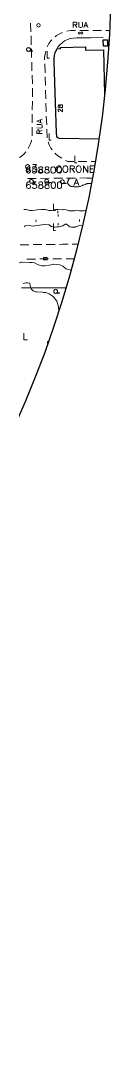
# Model space of a CAD drawing. Extents: x -2391 to 32076, y -11492 to 5852.
# Drawn here: x 5011.5 to 5050.8, y -1771.5 to -1291 of the extents above; entities that cross this region are included whole.
import ezdxf

# ---------------------------------------------------------------- set-up
doc = ezdxf.new("R2010")
doc.units = 0
doc.header["$LTSCALE"] = 7
for name, color, linetype in [('ALVE-CT', 3, 'CONTINUOUS'), ('PDF2_A124 - MURO', 7, 'CONTINUOUS'), ('PDF2_B216 - OUTRAS_ENTIDADES_PRIVADAS', 7, 'CONTINUOUS'), ('PDF2_C301 - MEIO_FIO_2D', 7, 'CONTINUOUS'), ('PDF2_C317 - BOCA_LOBO', 7, 'CONTINUOUS'), ('PDF2_D402 - FERROVIA_2D', 7, 'CONTINUOUS'), ('PDF2_F601 - LIMITE_VEGETACAO', 7, 'CONTINUOUS'), ('PDF2_F602 - ARVORE_ISOLADA', 7, 'CONTINUOUS'), ('PDF2_F604 - TXT_AGRUPAMENTO_ARVORE', 7, 'CONTINUOUS'), ('PDF2_I903 - POSTE', 7, 'CONTINUOUS'), ('PDF2_M1305 - TXT_MALHA_UTM', 7, 'CONTINUOUS'), ('PDF2_N1401 - CURVA_MESTRA', 7, 'CONTINUOUS'), ('PDF2_N1402 - CURVA_INTERMEDIARIA', 7, 'CONTINUOUS'), ('PDF_A101 - EDIFICACAO', 7, 'CONTINUOUS'), ('PDF_A121 - GALPAO', 7, 'CONTINUOUS'), ('PDF_A123 - N DE PORTA', 7, 'CONTINUOUS'), ('PDF_A124 - MURO', 7, 'CONTINUOUS'), ('PDF_C301 - MEIO_FIO_2D', 7, 'CONTINUOUS'), ('PDF_C307 - TXT_NOME_LOGRADOURO', 7, 'CONTINUOUS'), ('PDF_F602 - ARVORE_ISOLADA', 7, 'CONTINUOUS'), ('PDF_I902 - LUMINARIA', 7, 'CONTINUOUS'), ('PDF_I903 - POSTE', 7, 'CONTINUOUS'), ('PDF_M1305 - TXT_MALHA_UTM', 7, 'CONTINUOUS'), ('PDF_N1403 - COTA_DE_APARELHO', 7, 'CONTINUOUS')]:
    doc.layers.add(name, color=color, linetype=linetype)

msp = doc.modelspace()

# ---------------------------------------------------------------- linework, layer by layer
at = {"layer": 'ALVE-CT'}
msp.add_circle((4550.796, -1271.53), 500, dxfattribs=at)
at = {"layer": 'PDF2_A124 - MURO', "lineweight": 9}
for points in [[(5009.852, -1413.681), (5014.593, -1413.681), (5029.748, -1413.766), (5030.14, -1413.759)], [(5029.917, -1413.766), (5029.959, -1414.368)], [(5022.123, -1438.415), (5021.705, -1438.404), (5021.791, -1439.35)]]:
    msp.add_lwpolyline(points, dxfattribs=at)
at = {"layer": 'PDF2_B216 - OUTRAS_ENTIDADES_PRIVADAS', "lineweight": 9}
msp.add_lwpolyline([(5010.868, -1434.594), (5010.868, -1437.642), (5012.561, -1437.642)], dxfattribs=at)
at = {"layer": 'PDF2_C301 - MEIO_FIO_2D', "lineweight": 9}
for points in [[(5012.561, -1363.56), (5016.54, -1363.475)], [(5018.572, -1363.475), (5022.551, -1363.39)], [(5024.583, -1363.39), (5028.562, -1363.39)], [(5030.51, -1363.39), (5034.574, -1363.306)], [(5036.521, -1363.306), (5039.908, -1363.221)], [(5009.174, -1393.954), (5013.153, -1393.954)], [(5015.185, -1393.87), (5019.165, -1393.87)], [(5021.112, -1393.785), (5025.176, -1393.785)], [(5027.123, -1393.785), (5028.647, -1393.7), (5031.187, -1393.7)], [(5033.134, -1393.7), (5035.654, -1393.647)], [(5012.222, -1400.558), (5016.286, -1400.558)], [(5018.233, -1400.474), (5022.213, -1400.474)], [(5024.245, -1400.474), (5028.224, -1400.389)], [(5030.256, -1400.389), (5033.906, -1400.389)]]:
    msp.add_lwpolyline(points, dxfattribs=at)
at = {"layer": 'PDF2_C317 - BOCA_LOBO', "lineweight": 9}
msp.add_lwpolyline([(5019.927, -1400.812), (5021.62, -1400.812), (5021.62, -1399.881), (5019.927, -1399.881)], close=True, dxfattribs=at)
at = {"layer": 'PDF2_D402 - FERROVIA_2D', "lineweight": 9}
for points in [[(5026.531, -1378.376), (5026.531, -1379.392)], [(5016.455, -1383.456), (5016.371, -1382.44)], [(5026.615, -1380.069), (5026.615, -1381.001)], [(5036.436, -1383.287), (5036.436, -1382.271)], [(5026.7, -1384.049), (5026.7, -1384.98)]]:
    msp.add_lwpolyline(points, dxfattribs=at)
at = {"layer": 'PDF2_F601 - LIMITE_VEGETACAO', "lineweight": 9}
msp.add_lwpolyline([(5031.864, -1363.306), (5031.864, -1363.39), (5031.78, -1363.39), (5031.78, -1363.475), (5031.695, -1363.56), (5031.695, -1363.729), (5031.61, -1363.814), (5031.526, -1363.983), (5031.441, -1364.068), (5031.356, -1364.237), (5031.272, -1364.406), (5031.187, -1364.491), (5031.187, -1364.66), (5031.102, -1364.745), (5031.018, -1364.83), (5031.018, -1364.914), (5031.018, -1364.999), (5030.933, -1364.999), (5030.933, -1365.084), (5030.933, -1365.168), (5030.933, -1365.253), (5030.933, -1365.338), (5030.933, -1365.422), (5030.933, -1365.507), (5031.018, -1365.592), (5031.018, -1365.676), (5031.102, -1365.846), (5031.187, -1365.93), (5031.272, -1366.1), (5031.356, -1366.184), (5031.441, -1366.269), (5031.526, -1366.438), (5031.695, -1366.523), (5031.78, -1366.608), (5031.864, -1366.777), (5032.034, -1366.862), (5032.118, -1366.862), (5032.203, -1366.946), (5032.288, -1366.946), (5032.372, -1367.031), (5032.457, -1367.031), (5032.626, -1367.031), (5032.711, -1367.116), (5032.88, -1367.116), (5033.134, -1367.116), (5033.304, -1367.2), (5033.558, -1367.2), (5033.812, -1367.285), (5034.066, -1367.285), (5034.32, -1367.285), (5034.574, -1367.37), (5034.828, -1367.37), (5034.997, -1367.37), (5035.251, -1367.37), (5035.505, -1367.37), (5035.759, -1367.37), (5035.928, -1367.285), (5036.182, -1367.285), (5036.436, -1367.2), (5036.69, -1367.116), (5037.029, -1367.031), (5037.283, -1366.862), (5037.622, -1366.777), (5037.876, -1366.608), (5038.214, -1366.523), (5038.553, -1366.354), (5038.807, -1366.269), (5039.146, -1366.184), (5039.4, -1366.015), (5039.654, -1365.93), (5039.908, -1365.93), (5040.077, -1365.846), (5040.331, -1365.761), (5040.5, -1365.761), (5040.67, -1365.761), (5040.924, -1365.761), (5041.093, -1365.761), (5041.262, -1365.761), (5041.516, -1365.761), (5041.686, -1365.761), (5041.836, -1365.761)], dxfattribs=at)
at = {"layer": 'PDF2_F602 - ARVORE_ISOLADA', "lineweight": 9}
for points in [[(5014.931, -1365.507), (5014.847, -1365.592), (5014.762, -1365.592), (5014.593, -1365.676), (5014.423, -1365.676), (5014.254, -1365.676), (5014.085, -1365.592), (5013.915, -1365.592), (5013.746, -1365.422), (5013.661, -1365.253), (5013.577, -1365.084), (5013.492, -1364.914), (5013.492, -1364.66), (5013.577, -1364.491), (5013.661, -1364.237), (5013.831, -1364.068), (5014, -1363.983), (5014.254, -1363.898), (5014.593, -1363.983), (5014.847, -1364.068), (5015.016, -1364.237), (5015.185, -1364.406), (5015.185, -1364.576), (5015.27, -1364.745), (5015.27, -1364.999), (5015.185, -1365.168), (5015.101, -1365.338), (5014.931, -1365.507), (5014.847, -1365.592), (5016.117, -1365.592), (5016.117, -1365.507)], [(5021.874, -1365.338), (5021.705, -1365.422), (5021.62, -1365.507), (5021.535, -1365.507), (5021.366, -1365.592), (5021.197, -1365.592), (5020.943, -1365.507), (5020.858, -1365.422), (5020.689, -1365.338), (5020.519, -1365.168), (5020.435, -1364.999), (5020.435, -1364.83), (5020.435, -1364.576), (5020.435, -1364.406), (5020.604, -1364.152), (5020.773, -1363.983), (5020.943, -1363.898), (5021.197, -1363.814), (5021.535, -1363.898), (5021.789, -1363.983), (5021.959, -1364.152), (5022.043, -1364.322), (5022.128, -1364.491), (5022.128, -1364.66), (5022.128, -1364.83), (5022.128, -1364.999), (5021.959, -1365.253), (5021.874, -1365.338), (5021.705, -1365.422), (5023.059, -1365.422), (5023.059, -1365.338)], [(5029.155, -1365.676), (5028.986, -1365.761), (5028.901, -1365.846), (5028.816, -1365.846), (5028.647, -1365.93), (5028.478, -1365.846), (5028.224, -1365.846), (5028.055, -1365.761), (5027.97, -1365.676), (5027.801, -1365.507), (5027.716, -1365.338), (5027.716, -1365.084), (5027.716, -1364.914), (5027.716, -1364.66), (5027.885, -1364.491), (5028.055, -1364.322), (5028.224, -1364.237), (5028.478, -1364.152), (5028.816, -1364.152), (5029.07, -1364.322), (5029.24, -1364.406), (5029.324, -1364.66), (5029.409, -1364.83), (5029.409, -1364.999), (5029.409, -1365.168), (5029.409, -1365.338), (5029.24, -1365.507), (5029.155, -1365.676), (5028.986, -1365.761), (5030.34, -1365.761), (5030.34, -1365.676)], [(5026.023, -1416.052), (5025.938, -1416.137), (5025.853, -1416.221), (5025.684, -1416.221), (5025.515, -1416.306), (5025.345, -1416.306), (5025.091, -1416.221), (5025.007, -1416.137), (5024.837, -1416.052), (5024.753, -1415.883), (5024.583, -1415.713), (5024.583, -1415.459), (5024.583, -1415.29), (5024.668, -1415.036), (5024.753, -1414.867), (5024.922, -1414.697), (5025.091, -1414.613), (5025.345, -1414.528), (5025.684, -1414.528), (5025.938, -1414.697), (5026.107, -1414.867), (5026.277, -1415.036), (5026.277, -1415.205), (5026.361, -1415.375), (5026.277, -1415.544), (5026.277, -1415.713), (5026.192, -1415.967), (5026.023, -1416.052), (5025.938, -1416.137), (5027.208, -1416.137), (5027.208, -1416.052)]]:
    msp.add_lwpolyline(points, close=True, dxfattribs=at)
at = {"layer": 'PDF2_F604 - TXT_AGRUPAMENTO_ARVORE', "lineweight": 9}
for points in [[(5033.812, -1366.692), (5034.997, -1363.644), (5036.098, -1366.692)], [(5034.235, -1365.676), (5035.674, -1365.676)]]:
    msp.add_lwpolyline(points, dxfattribs=at)
at = {"layer": 'PDF2_I903 - POSTE', "lineweight": 9}
for points in [[(5025.43, -1378.207), (5024.499, -1378.207), (5024.499, -1375.074)], [(5025.43, -1387.351), (5024.414, -1387.351), (5024.414, -1384.133)]]:
    msp.add_lwpolyline(points, dxfattribs=at)
at = {"layer": 'PDF2_M1305 - TXT_MALHA_UTM', "lineweight": 9}
for points in [[(5013.746, -1358.48), (5013.577, -1358.226), (5013.153, -1358.057), (5012.899, -1358.057), (5012.476, -1358.226), (5012.222, -1358.649), (5012.053, -1359.326), (5012.053, -1360.088), (5012.222, -1360.596), (5012.476, -1360.935), (5012.899, -1361.02), (5013.069, -1361.02), (5013.492, -1360.935), (5013.746, -1360.596), (5013.915, -1360.173), (5013.915, -1360.088), (5013.746, -1359.665), (5013.492, -1359.326), (5013.069, -1359.157), (5012.899, -1359.157), (5012.476, -1359.326), (5012.222, -1359.665), (5012.053, -1360.088)], [(5016.455, -1358.057), (5015.016, -1358.057), (5014.931, -1359.326), (5015.016, -1359.157), (5015.439, -1359.073), (5015.863, -1359.073), (5016.286, -1359.157), (5016.625, -1359.496), (5016.794, -1359.919), (5016.794, -1360.173), (5016.625, -1360.596), (5016.286, -1360.935), (5015.863, -1361.02), (5015.439, -1361.02), (5015.016, -1360.935), (5014.931, -1360.766), (5014.762, -1360.512)]]:
    msp.add_lwpolyline(points, dxfattribs=at)
for points in [[(5018.318, -1358.057), (5017.895, -1358.226), (5017.725, -1358.48), (5017.725, -1358.734), (5017.895, -1359.073), (5018.149, -1359.157), (5018.741, -1359.326), (5019.165, -1359.496), (5019.503, -1359.75), (5019.588, -1360.088), (5019.588, -1360.512), (5019.503, -1360.766), (5019.334, -1360.935), (5018.911, -1361.02), (5018.318, -1361.02), (5017.895, -1360.935), (5017.725, -1360.766), (5017.641, -1360.512), (5017.641, -1360.088), (5017.725, -1359.75), (5018.064, -1359.496), (5018.487, -1359.326), (5019.08, -1359.157), (5019.334, -1359.073), (5019.503, -1358.734), (5019.503, -1358.48), (5019.334, -1358.226), (5018.911, -1358.057)], [(5021.197, -1358.057), (5020.773, -1358.226), (5020.604, -1358.48), (5020.604, -1358.734), (5020.773, -1359.073), (5021.027, -1359.157), (5021.62, -1359.326), (5022.043, -1359.496), (5022.297, -1359.75), (5022.467, -1360.088), (5022.467, -1360.512), (5022.297, -1360.766), (5022.213, -1360.935), (5021.789, -1361.02), (5021.197, -1361.02), (5020.773, -1360.935), (5020.604, -1360.766), (5020.435, -1360.512), (5020.435, -1360.088), (5020.604, -1359.75), (5020.858, -1359.496), (5021.366, -1359.326), (5021.874, -1359.157), (5022.213, -1359.073), (5022.297, -1358.734), (5022.297, -1358.48), (5022.213, -1358.226), (5021.789, -1358.057)], [(5024.16, -1358.057), (5023.737, -1358.226), (5023.483, -1358.649), (5023.313, -1359.326), (5023.313, -1359.75), (5023.483, -1360.512), (5023.737, -1360.935), (5024.16, -1361.02), (5024.499, -1361.02), (5024.922, -1360.935), (5025.176, -1360.512), (5025.345, -1359.75), (5025.345, -1359.326), (5025.176, -1358.649), (5024.922, -1358.226), (5024.499, -1358.057)], [(5027.039, -1358.057), (5026.615, -1358.226), (5026.361, -1358.649), (5026.192, -1359.326), (5026.192, -1359.75), (5026.361, -1360.512), (5026.615, -1360.935), (5027.039, -1361.02), (5027.293, -1361.02), (5027.716, -1360.935), (5028.055, -1360.512), (5028.224, -1359.75), (5028.224, -1359.326), (5028.055, -1358.649), (5027.716, -1358.226), (5027.293, -1358.057)]]:
    msp.add_lwpolyline(points, close=True, dxfattribs=at)
at = {"layer": 'PDF2_N1401 - CURVA_MESTRA', "lineweight": 20}
msp.add_lwpolyline([(5032.487, -1405.597), (5030.34, -1404.961), (5029.748, -1404.622), (5028.732, -1403.776), (5027.377, -1403.183), (5024.668, -1402.929), (5022.551, -1403.268), (5020.519, -1403.691), (5019.08, -1403.691), (5017.471, -1403.183), (5015.778, -1402.336), (5014.762, -1402.167), (5013.661, -1402.167), (5010.19, -1401.913), (5010.021, -1401.913), (5009.852, -1401.913), (5007.989, -1402.506), (5005.026, -1401.828), (5003.671, -1401.574), (5002.994, -1401.49), (5002.316, -1401.32), (5001.724, -1401.32), (5000.115, -1401.236), (4996.051, -1400.643)], dxfattribs=at)
at = {"layer": 'PDF2_N1402 - CURVA_INTERMEDIARIA', "lineweight": 9}
for points in [[(5010.783, -1377.699), (5011.799, -1377.699), (5011.884, -1377.783), (5013.661, -1378.207), (5014.423, -1378.207), (5014.847, -1378.207), (5016.963, -1377.868), (5018.826, -1377.699), (5019.419, -1377.699), (5020.604, -1377.783), (5020.858, -1377.783), (5022.297, -1378.207), (5023.652, -1378.207), (5025.345, -1377.699), (5025.515, -1377.699), (5026.192, -1377.699), (5026.615, -1377.699), (5028.478, -1377.868), (5028.647, -1377.868), (5029.07, -1377.783), (5030.256, -1377.868), (5031.61, -1378.291), (5032.288, -1378.376), (5032.965, -1378.376), (5034.066, -1378.291), (5034.489, -1378.207), (5036.352, -1378.291), (5038.638, -1378.291), (5039.318, -1378.049)], [(5037.724, -1385.11), (5036.944, -1384.98), (5034.658, -1385.742), (5034.404, -1385.827), (5034.15, -1385.827), (5032.711, -1385.827), (5032.034, -1385.742), (5030.425, -1384.557), (5029.832, -1384.557), (5028.732, -1385.234), (5027.123, -1385.742), (5026.107, -1385.742), (5026.023, -1385.742), (5025.091, -1385.827), (5024.837, -1385.827), (5023.652, -1385.573), (5023.567, -1385.573), (5023.483, -1385.573), (5022.551, -1384.726), (5020.265, -1384.641), (5019.334, -1384.811), (5019.08, -1384.811), (5015.947, -1385.319), (5015.185, -1385.403), (5014.169, -1385.234), (5012.815, -1384.98), (5011.545, -1385.234), (5011.122, -1385.742)], [(5010.614, -1411.734), (5011.714, -1411.395), (5012.561, -1411.395), (5013.661, -1411.565), (5013.661, -1411.649), (5013.746, -1412.835), (5014, -1413.851), (5014.169, -1414.274), (5015.185, -1415.121), (5016.201, -1415.544), (5016.879, -1415.629), (5019.419, -1415.798), (5019.842, -1415.883), (5020.943, -1415.967), (5022.551, -1416.475), (5024.329, -1417.745), (5026.023, -1419.947), (5026.615, -1421.894), (5026.991, -1423.971)]]:
    msp.add_lwpolyline(points, dxfattribs=at)
at = {"layer": 'PDF_A101 - EDIFICACAO', "lineweight": 30}
msp.add_lwpolyline([(5049.296, -1302.602), (5047.433, -1302.602), (5047.349, -1299.808), (5049.211, -1299.808)], close=True, dxfattribs=at)
at = {"layer": 'PDF_A121 - GALPAO', "lineweight": 30}
msp.add_lwpolyline([(5045.299, -1345.464), (5027.114, -1345.103), (5027.029, -1345.018), (5026.521, -1344.764), (5026.013, -1344.172), (5025.844, -1342.563), (5024.828, -1309.798), (5024.828, -1308.359), (5024.913, -1307.004), (5025.251, -1305.65), (5025.844, -1304.295), (5026.183, -1303.702), (5027.707, -1303.872), (5027.707, -1303.279), (5039.136, -1302.94), (5039.221, -1304.549), (5047.433, -1304.295), (5047.941, -1324.878)], dxfattribs=at)
at = {"layer": 'PDF_A123 - N DE PORTA', "lineweight": 9}
msp.add_lwpolyline([(5026.606, -1330.371), (5026.691, -1330.71), (5026.945, -1330.795), (5027.114, -1330.795), (5027.283, -1330.71), (5027.368, -1330.541), (5027.537, -1330.117), (5027.622, -1329.863), (5027.791, -1329.694), (5027.961, -1329.609), (5028.299, -1329.609), (5028.469, -1329.694), (5028.553, -1329.779), (5028.638, -1330.117), (5028.638, -1330.456), (5028.553, -1330.71), (5028.469, -1330.795), (5028.215, -1330.964), (5027.961, -1330.879), (5027.791, -1330.795), (5027.622, -1330.625), (5027.453, -1330.371), (5027.368, -1329.948), (5027.283, -1329.779), (5027.114, -1329.694), (5026.945, -1329.694), (5026.775, -1329.779), (5026.606, -1330.033)], close=True, dxfattribs=at)
msp.add_lwpolyline([(5027.029, -1332.742), (5026.945, -1332.742), (5026.775, -1332.573), (5026.691, -1332.488), (5026.606, -1332.319), (5026.606, -1331.895), (5026.691, -1331.726), (5026.775, -1331.641), (5026.945, -1331.557), (5027.199, -1331.557), (5027.368, -1331.641), (5027.622, -1331.895), (5028.553, -1332.827), (5028.638, -1331.472)], dxfattribs=at)
at = {"layer": 'PDF_A124 - MURO', "lineweight": 9}
msp.add_lwpolyline([(5045.299, -1345.464), (5027.114, -1345.103), (5026.521, -1344.764), (5026.013, -1344.172), (5025.844, -1342.563), (5024.828, -1309.798), (5024.828, -1308.359), (5024.913, -1307.004), (5025.251, -1305.65), (5025.844, -1304.295), (5026.521, -1303.11), (5027.368, -1302.009), (5028.469, -1301.078), (5029.569, -1300.231), (5030.839, -1299.639), (5032.194, -1299.131), (5033.548, -1298.961), (5034.988, -1298.877), (5041.083, -1298.792), (5041.507, -1298.792), (5047.349, -1298.707)], dxfattribs=at)
at = {"layer": 'PDF_C301 - MEIO_FIO_2D', "lineweight": 9}
for points in [[(5014.076, -1295.998), (5013.906, -1292.019)], [(5025.251, -1298.369), (5025.929, -1297.776), (5027.453, -1296.929), (5028.638, -1296.337)], [(5030.585, -1295.744), (5030.67, -1295.744), (5032.363, -1295.49), (5034.226, -1295.49), (5034.564, -1295.49)], [(5036.512, -1295.49), (5040.491, -1295.49)], [(5042.523, -1295.405), (5046.502, -1295.405)], [(5048.534, -1295.405), (5050.225, -1295.405)], [(5014.245, -1302.009), (5014.16, -1297.945)], [(5021.526, -1303.025), (5021.611, -1302.94), (5022.373, -1301.501), (5023.389, -1300.062), (5023.727, -1299.723)], [(5014.414, -1307.936), (5014.33, -1303.956)], [(5020.425, -1308.867), (5020.425, -1307.936), (5020.595, -1306.242), (5020.933, -1304.888)], [(5014.584, -1313.947), (5014.499, -1309.967)], [(5020.679, -1314.878), (5020.51, -1310.814)], [(5014.838, -1319.958), (5014.668, -1315.979)], [(5020.849, -1320.804), (5020.849, -1320.55), (5020.679, -1316.825)], [(5014.838, -1325.969), (5014.838, -1321.905)], [(5021.018, -1326.816), (5020.849, -1322.836)], [(5014.753, -1331.98), (5014.838, -1327.916)], [(5021.103, -1332.827), (5021.103, -1332.234), (5021.018, -1328.848)], [(5014.753, -1337.907), (5014.753, -1333.927)], [(5021.357, -1338.753), (5021.187, -1334.774)], [(5014.668, -1343.918), (5014.753, -1342.732), (5014.753, -1339.938)], [(5021.611, -1344.764), (5021.441, -1340.785)], [(5012.89, -1349.59), (5013.06, -1349.421), (5013.822, -1347.812), (5014.33, -1346.204), (5014.33, -1345.865)], [(5023.812, -1350.267), (5023.304, -1349.505), (5022.542, -1348.066), (5022.034, -1346.712)], [(5008.827, -1353.908), (5009.673, -1353.315), (5010.943, -1352.13), (5011.79, -1351.283)], [(5028.299, -1354.162), (5026.521, -1353.146), (5025.251, -1352.045), (5025.082, -1351.791)], [(5033.887, -1355.686), (5032.871, -1355.686), (5031.008, -1355.686), (5029.992, -1355.178)], [(5039.813, -1355.686), (5035.834, -1355.686)], [(5043.663, -1355.686), (5041.845, -1355.686)], [(5039.983, -1363.306), (5042.301, -1363.306)]]:
    msp.add_lwpolyline(points, dxfattribs=at)
at = {"layer": 'PDF_C307 - TXT_NOME_LOGRADOURO', "lineweight": 9}
for points in [[(5033.548, -1294.135), (5033.548, -1291.595), (5034.649, -1291.595), (5034.988, -1291.765), (5035.157, -1291.849), (5035.242, -1292.103), (5035.242, -1292.357), (5035.157, -1292.611), (5034.988, -1292.696), (5034.649, -1292.781), (5033.548, -1292.781)], [(5036.088, -1291.595), (5036.088, -1293.373), (5036.173, -1293.797), (5036.427, -1293.966), (5036.766, -1294.135), (5037.02, -1294.135), (5037.358, -1293.966), (5037.612, -1293.797), (5037.782, -1293.373), (5037.782, -1291.595)], [(5038.374, -1294.135), (5039.305, -1291.595), (5040.237, -1294.135)], [(5034.395, -1292.781), (5035.242, -1294.135)], [(5038.713, -1293.289), (5039.898, -1293.289)], [(5016.785, -1340.277), (5018.563, -1340.362), (5018.986, -1340.192), (5019.24, -1340.023), (5019.325, -1339.6), (5019.325, -1339.43), (5019.24, -1339.007), (5018.986, -1338.753), (5018.648, -1338.668), (5016.87, -1338.668)], [(5019.325, -1338.076), (5016.87, -1337.145), (5019.325, -1336.213)], [(5018.478, -1337.737), (5018.563, -1336.552)], [(5019.325, -1342.817), (5016.785, -1342.817), (5016.785, -1341.716), (5016.954, -1341.378), (5017.039, -1341.293), (5017.293, -1341.124), (5017.547, -1341.124), (5017.716, -1341.293), (5017.886, -1341.378), (5017.97, -1341.801), (5017.97, -1342.817)], [(5017.97, -1341.97), (5019.325, -1341.208)], [(5027.961, -1358.395), (5027.791, -1358.056), (5027.537, -1357.803), (5027.199, -1357.633), (5026.691, -1357.633), (5026.352, -1357.803), (5026.098, -1358.056), (5025.929, -1358.395), (5025.759, -1358.818), (5025.759, -1359.496), (5025.929, -1359.919), (5026.098, -1360.258), (5026.352, -1360.512), (5026.691, -1360.681), (5027.199, -1360.681), (5027.537, -1360.512), (5027.791, -1360.258), (5027.961, -1359.919)], [(5032.109, -1360.681), (5032.109, -1357.633), (5033.379, -1357.633), (5033.802, -1357.803), (5033.972, -1357.972), (5034.056, -1358.226), (5034.056, -1358.48), (5033.972, -1358.818), (5033.802, -1358.903), (5033.379, -1359.072), (5032.109, -1359.072)], [(5033.125, -1359.072), (5034.056, -1360.681)], [(5038.205, -1360.681), (5038.205, -1357.633), (5040.237, -1360.681), (5040.237, -1357.633)], [(5042.784, -1360.681), (5041.337, -1360.681), (5041.337, -1357.633), (5043.2, -1357.633)], [(5041.337, -1359.072), (5042.523, -1359.072)]]:
    msp.add_lwpolyline(points, dxfattribs=at)
for points in [[(5029.654, -1357.633), (5029.4, -1357.803), (5029.061, -1358.056), (5028.977, -1358.395), (5028.807, -1358.818), (5028.807, -1359.496), (5028.977, -1359.919), (5029.061, -1360.258), (5029.4, -1360.512), (5029.654, -1360.681), (5030.246, -1360.681), (5030.5, -1360.512), (5030.839, -1360.258), (5030.924, -1359.919), (5031.093, -1359.496), (5031.093, -1358.818), (5030.924, -1358.395), (5030.839, -1358.056), (5030.5, -1357.803), (5030.246, -1357.633)], [(5035.834, -1357.633), (5035.496, -1357.803), (5035.242, -1358.056), (5035.072, -1358.395), (5034.903, -1358.818), (5034.903, -1359.496), (5035.072, -1359.919), (5035.242, -1360.258), (5035.496, -1360.512), (5035.834, -1360.681), (5036.342, -1360.681), (5036.681, -1360.512), (5036.935, -1360.258), (5037.104, -1359.919), (5037.189, -1359.496), (5037.189, -1358.818), (5037.104, -1358.395), (5036.935, -1358.056), (5036.681, -1357.803), (5036.342, -1357.633)]]:
    msp.add_lwpolyline(points, close=True, dxfattribs=at)
at = {"layer": 'PDF_F602 - ARVORE_ISOLADA', "lineweight": 9}
msp.add_lwpolyline([(5013.568, -1304.803), (5013.483, -1304.888), (5013.398, -1304.972), (5013.314, -1304.972), (5013.06, -1305.057), (5012.89, -1305.057), (5012.721, -1304.972), (5012.552, -1304.888), (5012.382, -1304.803), (5012.298, -1304.634), (5012.213, -1304.464), (5012.128, -1304.295), (5012.128, -1304.041), (5012.213, -1303.872), (5012.298, -1303.618), (5012.467, -1303.448), (5012.721, -1303.364), (5012.89, -1303.279), (5013.229, -1303.364), (5013.483, -1303.448), (5013.652, -1303.618), (5013.822, -1303.787), (5013.906, -1303.956), (5013.906, -1304.126), (5013.906, -1304.295), (5013.822, -1304.464), (5013.737, -1304.718), (5013.568, -1304.803), (5013.483, -1304.888), (5014.838, -1304.888), (5014.838, -1304.803)], close=True, dxfattribs=at)
at = {"layer": 'PDF_I902 - LUMINARIA', "lineweight": 9}
for points in [[(5036.173, -1296.76), (5036.173, -1296.76)], [(5037.443, -1296.675), (5037.443, -1296.675)]]:
    msp.add_lwpolyline(points, dxfattribs=at)
for centre in [(5036.246, -1296.699), (5037.516, -1296.614)]:
    msp.add_circle(centre, 0.466, dxfattribs=at)
at = {"layer": 'PDF_I903 - POSTE', "lineweight": 9}
for points in [[(5022.627, -1308.105), (5021.611, -1308.105), (5021.611, -1304.972)], [(5023.473, -1345.865), (5022.457, -1345.865), (5022.457, -1342.732)], [(5035.242, -1356.363), (5034.226, -1356.363), (5034.226, -1353.146)]]:
    msp.add_lwpolyline(points, dxfattribs=at)
at = {"layer": 'PDF_M1305 - TXT_MALHA_UTM', "lineweight": 9}
for points in [[(5013.822, -1365.507), (5013.652, -1365.253), (5013.229, -1365.084), (5012.975, -1365.084), (5012.552, -1365.253), (5012.213, -1365.676), (5012.128, -1366.354), (5012.128, -1367.116), (5012.213, -1367.708), (5012.552, -1367.962), (5012.975, -1368.131), (5013.144, -1368.131), (5013.568, -1367.962), (5013.822, -1367.708), (5013.991, -1367.285), (5013.991, -1367.116), (5013.822, -1366.692), (5013.568, -1366.354), (5013.144, -1366.269), (5012.975, -1366.269), (5012.552, -1366.354), (5012.213, -1366.692), (5012.128, -1367.116)], [(5016.531, -1365.084), (5015.092, -1365.084), (5014.922, -1366.354), (5015.092, -1366.269), (5015.515, -1366.1), (5015.938, -1366.1), (5016.362, -1366.269), (5016.7, -1366.523), (5016.785, -1366.946), (5016.785, -1367.285), (5016.7, -1367.708), (5016.362, -1367.962), (5015.938, -1368.131), (5015.515, -1368.131), (5015.092, -1367.962), (5014.922, -1367.793), (5014.838, -1367.539)]]:
    msp.add_lwpolyline(points, dxfattribs=at)
for points in [[(5018.394, -1365.084), (5017.97, -1365.253), (5017.801, -1365.507), (5017.801, -1365.846), (5017.97, -1366.1), (5018.224, -1366.269), (5018.817, -1366.354), (5019.24, -1366.523), (5019.494, -1366.862), (5019.663, -1367.116), (5019.663, -1367.539), (5019.494, -1367.793), (5019.41, -1367.962), (5018.986, -1368.131), (5018.394, -1368.131), (5017.97, -1367.962), (5017.801, -1367.793), (5017.716, -1367.539), (5017.716, -1367.116), (5017.801, -1366.862), (5018.14, -1366.523), (5018.563, -1366.354), (5019.071, -1366.269), (5019.41, -1366.1), (5019.494, -1365.846), (5019.494, -1365.507), (5019.41, -1365.253), (5018.986, -1365.084)], [(5021.272, -1365.084), (5020.849, -1365.253), (5020.679, -1365.507), (5020.679, -1365.846), (5020.849, -1366.1), (5021.103, -1366.269), (5021.695, -1366.354), (5022.119, -1366.523), (5022.373, -1366.862), (5022.542, -1367.116), (5022.542, -1367.539), (5022.373, -1367.793), (5022.288, -1367.962), (5021.78, -1368.131), (5021.272, -1368.131), (5020.849, -1367.962), (5020.679, -1367.793), (5020.51, -1367.539), (5020.51, -1367.116), (5020.679, -1366.862), (5020.933, -1366.523), (5021.357, -1366.354), (5021.949, -1366.269), (5022.288, -1366.1), (5022.373, -1365.846), (5022.373, -1365.507), (5022.288, -1365.253), (5021.78, -1365.084)], [(5024.235, -1365.084), (5023.812, -1365.253), (5023.558, -1365.676), (5023.389, -1366.354), (5023.389, -1366.862), (5023.558, -1367.539), (5023.812, -1367.962), (5024.235, -1368.131), (5024.574, -1368.131), (5024.997, -1367.962), (5025.251, -1367.539), (5025.421, -1366.862), (5025.421, -1366.354), (5025.251, -1365.676), (5024.997, -1365.253), (5024.574, -1365.084)], [(5027.114, -1365.084), (5026.691, -1365.253), (5026.352, -1365.676), (5026.267, -1366.354), (5026.267, -1366.862), (5026.352, -1367.539), (5026.691, -1367.962), (5027.114, -1368.131), (5027.368, -1368.131), (5027.791, -1367.962), (5028.13, -1367.539), (5028.215, -1366.862), (5028.215, -1366.354), (5028.13, -1365.676), (5027.791, -1365.253), (5027.368, -1365.084)]]:
    msp.add_lwpolyline(points, close=True, dxfattribs=at)
at = {"layer": 'PDF_N1403 - COTA_DE_APARELHO', "lineweight": 9}
for points in [[(5013.568, -1358.226), (5013.483, -1358.649), (5013.144, -1358.988), (5012.721, -1359.072), (5012.552, -1359.072), (5012.044, -1358.988), (5011.79, -1358.649), (5011.62, -1358.226), (5011.62, -1358.056), (5011.79, -1357.549), (5012.044, -1357.295), (5012.552, -1357.125), (5012.721, -1357.125), (5013.144, -1357.295), (5013.483, -1357.549), (5013.568, -1358.226), (5013.568, -1358.988), (5013.483, -1359.75), (5013.144, -1360.173), (5012.721, -1360.342), (5012.382, -1360.342), (5011.959, -1360.173), (5011.79, -1359.834)], [(5015.007, -1357.125), (5016.616, -1357.125), (5015.769, -1358.31), (5016.192, -1358.31), (5016.531, -1358.48), (5016.616, -1358.649), (5016.785, -1359.072), (5016.785, -1359.411), (5016.616, -1359.834), (5016.362, -1360.173), (5015.854, -1360.342), (5015.43, -1360.342), (5015.007, -1360.173), (5014.838, -1360.004), (5014.668, -1359.75)]]:
    msp.add_lwpolyline(points, dxfattribs=at)
for centre in [(5017.619, -1293.058), (5018.635, -1359.945)]:
    msp.add_circle(centre, 0.804, dxfattribs=at)

doc.saveas('drawing.dxf')
